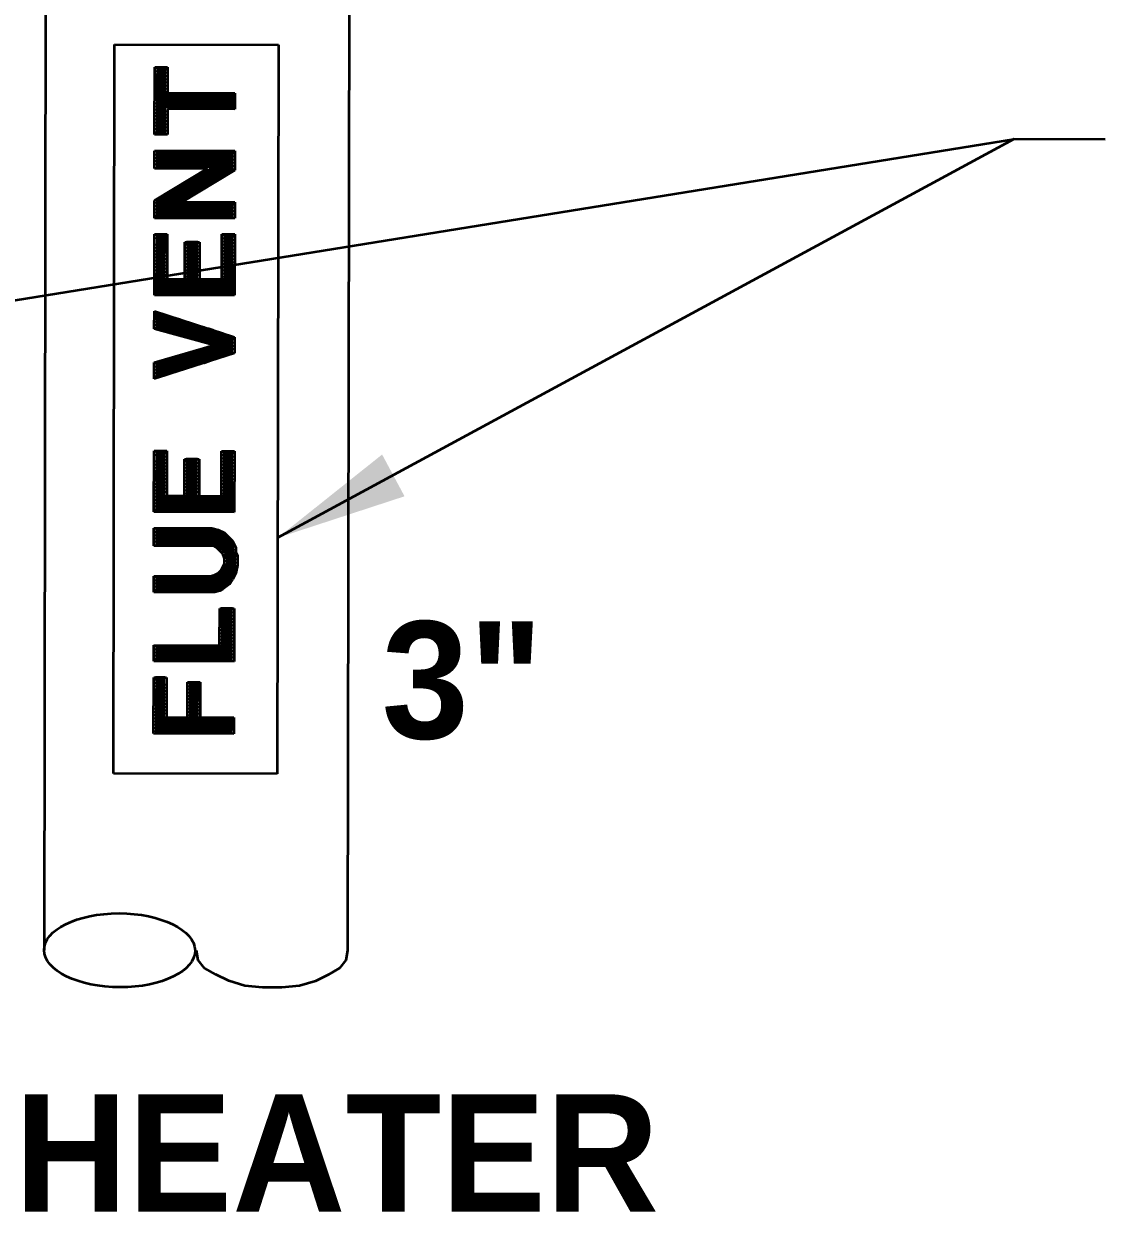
# Model space of a CAD drawing. Header units: inches. Extents: x 2025 to 34930, y -6955 to 4650.
# Drawn here: x 9646.72 to 9683.62, y -2855.04 to -2814.45 of the extents above; entities that cross this region are included whole.
import ezdxf

# ---------------------------------------------------------------- set-up
doc = ezdxf.new("R2010")
doc.units = ezdxf.units.IN
doc.header["$MEASUREMENT"] = 0
doc.layers.add('PDF-TEXT', color=7, linetype='Continuous', lineweight=35)
doc.styles.add('Century Gothic_B', font='GOTHICB.TTF', dxfattribs={"height": 6.659722})

msp = doc.modelspace()

# ---------------------------------------------------------------- linework, layer by layer
at = {"layer": 'PDF-TEXT'}
for p, q in [((9647.466, -2810.996), (9647.409, -2846.066)), ((9657.823, -2811.012), (9657.766, -2846.083)), ((9649.775, -2840.042), (9649.815, -2815.164)), ((9649.815, -2815.164), (9655.405, -2815.173)), ((9655.405, -2815.173), (9655.364, -2840.051)), ((9651.18, -2818.235), (9651.184, -2815.933)), ((9651.184, -2815.933), (9651.622, -2815.934)), ((9651.239, -2815.988), (9651.239, -2815.933)), ((9651.239, -2815.933), (9651.568, -2815.934)), ((9651.568, -2815.989), (9651.239, -2815.988)), ((9651.239, -2816.098), (9651.239, -2816.043)), ((9651.239, -2816.043), (9651.567, -2816.044)), ((9651.567, -2816.098), (9651.239, -2816.098)), ((9651.567, -2816.044), (9651.568, -2815.989)), ((9651.567, -2816.153), (9651.567, -2816.098)), ((9651.622, -2815.934), (9651.621, -2816.811)), ((9651.238, -2816.207), (9651.239, -2816.153)), ((9651.567, -2816.208), (9651.238, -2816.207)), ((9651.238, -2816.317), (9651.238, -2816.262)), ((9651.238, -2816.262), (9651.567, -2816.263)), ((9651.567, -2816.318), (9651.238, -2816.317)), ((9651.238, -2816.427), (9651.238, -2816.372)), ((9651.238, -2816.372), (9651.567, -2816.372)), ((9651.567, -2816.427), (9651.238, -2816.427)), ((9651.238, -2816.536), (9651.238, -2816.481)), ((9651.238, -2816.481), (9651.567, -2816.482)), ((9651.239, -2816.153), (9651.567, -2816.153)), ((9651.567, -2816.263), (9651.567, -2816.208)), ((9651.567, -2816.372), (9651.567, -2816.318)), ((9651.567, -2816.482), (9651.567, -2816.427)), ((9651.237, -2816.865), (9651.237, -2816.81)), ((9651.237, -2816.81), (9651.566, -2816.811)), ((9653.868, -2816.869), (9651.237, -2816.865)), ((9651.237, -2816.975), (9651.237, -2816.92)), ((9651.237, -2816.92), (9653.868, -2816.924)), ((9651.567, -2816.537), (9651.238, -2816.536)), ((9651.238, -2816.646), (9651.238, -2816.591)), ((9651.238, -2816.591), (9651.567, -2816.592)), ((9651.567, -2816.646), (9651.238, -2816.646)), ((9651.238, -2816.755), (9651.238, -2816.701)), ((9651.238, -2816.701), (9651.566, -2816.701)), ((9651.566, -2816.756), (9651.238, -2816.755)), ((9651.566, -2816.701), (9651.567, -2816.646)), ((9651.566, -2816.811), (9651.566, -2816.756)), ((9651.567, -2816.592), (9651.567, -2816.537)), ((9651.621, -2816.811), (9653.923, -2816.815)), ((9653.868, -2816.924), (9653.868, -2816.869)), ((9653.923, -2816.815), (9653.922, -2817.363)), ((9653.867, -2816.979), (9651.237, -2816.975)), ((9651.237, -2817.084), (9651.237, -2817.029)), ((9651.237, -2817.029), (9653.867, -2817.034)), ((9653.867, -2817.088), (9651.237, -2817.084)), ((9651.237, -2817.194), (9651.237, -2817.139)), ((9651.237, -2817.139), (9653.867, -2817.143)), ((9653.867, -2817.198), (9651.237, -2817.194)), ((9651.237, -2817.303), (9651.237, -2817.249)), ((9651.237, -2817.249), (9653.867, -2817.253)), ((9653.867, -2817.308), (9651.237, -2817.303)), ((9653.867, -2817.034), (9653.867, -2816.979)), ((9653.867, -2817.143), (9653.867, -2817.088)), ((9653.867, -2817.253), (9653.867, -2817.198)), ((9651.236, -2817.413), (9651.237, -2817.358)), ((9651.565, -2817.414), (9651.236, -2817.413)), ((9651.236, -2817.523), (9651.236, -2817.468)), ((9651.236, -2817.468), (9651.565, -2817.468)), ((9651.565, -2817.523), (9651.236, -2817.523)), ((9651.236, -2817.632), (9651.236, -2817.577)), ((9651.236, -2817.577), (9651.565, -2817.578)), ((9651.565, -2817.633), (9651.236, -2817.632)), ((9651.236, -2817.742), (9651.236, -2817.687)), ((9651.236, -2817.687), (9651.565, -2817.687)), ((9651.565, -2817.742), (9651.236, -2817.742)), ((9651.237, -2817.358), (9651.565, -2817.359)), ((9651.565, -2817.468), (9651.565, -2817.414)), ((9651.565, -2817.578), (9651.565, -2817.523)), ((9651.565, -2817.687), (9651.565, -2817.633)), ((9651.565, -2817.797), (9651.565, -2817.742)), ((9651.62, -2817.359), (9651.619, -2818.236)), ((9653.922, -2817.363), (9651.62, -2817.359)), ((9651.235, -2818.071), (9651.236, -2818.016)), ((9651.564, -2818.071), (9651.235, -2818.071)), ((9651.235, -2818.18), (9651.235, -2818.125)), ((9651.235, -2818.125), (9651.564, -2818.126)), ((9651.236, -2817.851), (9651.236, -2817.797)), ((9651.236, -2817.797), (9651.565, -2817.797)), ((9651.565, -2817.852), (9651.236, -2817.851)), ((9651.236, -2817.961), (9651.236, -2817.906)), ((9651.236, -2817.906), (9651.564, -2817.907)), ((9651.564, -2817.961), (9651.236, -2817.961)), ((9651.236, -2818.016), (9651.564, -2818.016)), ((9651.564, -2817.907), (9651.565, -2817.852)), ((9651.564, -2818.016), (9651.564, -2817.961)), ((9651.564, -2818.126), (9651.564, -2818.071)), ((9626.946, -2827.018), (9680.497, -2818.392)), ((9651.619, -2818.236), (9651.18, -2818.235)), ((9651.564, -2818.181), (9651.235, -2818.18)), ((9680.497, -2818.392), (9655.377, -2831.996)), ((9683.62, -2818.397), (9680.497, -2818.392)), ((9651.178, -2819.386), (9651.179, -2818.783)), ((9651.179, -2818.783), (9653.919, -2818.787)), ((9651.234, -2818.838), (9651.234, -2818.783)), ((9653.864, -2818.842), (9651.234, -2818.838)), ((9651.234, -2818.947), (9651.234, -2818.892)), ((9651.234, -2818.892), (9653.864, -2818.897)), ((9653.864, -2818.952), (9651.234, -2818.947)), ((9653.864, -2818.897), (9653.864, -2818.842)), ((9653.864, -2819.006), (9653.864, -2818.952)), ((9653.919, -2818.787), (9653.918, -2819.445)), ((9651.233, -2819.276), (9651.234, -2819.221)), ((9653.864, -2819.28), (9651.233, -2819.276)), ((9651.233, -2819.331), (9653.864, -2819.335)), ((9651.234, -2819.057), (9651.234, -2819.002)), ((9651.234, -2819.002), (9653.864, -2819.006)), ((9653.864, -2819.061), (9651.234, -2819.057)), ((9651.234, -2819.166), (9651.234, -2819.112)), ((9651.234, -2819.112), (9653.864, -2819.116)), ((9653.864, -2819.171), (9651.234, -2819.166)), ((9651.234, -2819.221), (9653.864, -2819.226)), ((9653.864, -2819.116), (9653.864, -2819.061)), ((9653.864, -2819.226), (9653.864, -2819.171)), ((9653.864, -2819.335), (9653.864, -2819.28)), ((9651.177, -2820.482), (9652.987, -2819.389)), ((9652.987, -2819.389), (9651.178, -2819.386)), ((9653.918, -2819.445), (9652.108, -2820.538)), ((9652.329, -2819.826), (9652.383, -2819.771)), ((9652.383, -2819.771), (9653.315, -2819.773)), ((9652.493, -2819.716), (9652.548, -2819.662)), ((9653.425, -2819.718), (9652.493, -2819.716)), ((9652.548, -2819.662), (9653.534, -2819.663)), ((9652.658, -2819.607), (9652.767, -2819.553)), ((9653.589, -2819.609), (9652.658, -2819.607)), ((9652.767, -2819.553), (9653.699, -2819.554)), ((9652.822, -2819.498), (9652.932, -2819.443)), ((9653.809, -2819.499), (9652.822, -2819.498)), ((9652.932, -2819.443), (9653.863, -2819.445)), ((9653.864, -2819.39), (9653.042, -2819.389)), ((9653.315, -2819.773), (9653.425, -2819.718)), ((9653.534, -2819.663), (9653.589, -2819.609)), ((9653.699, -2819.554), (9653.809, -2819.499)), ((9653.863, -2819.445), (9653.864, -2819.39)), ((9651.78, -2820.154), (9651.835, -2820.099)), ((9652.712, -2820.155), (9651.78, -2820.154)), ((9651.835, -2820.099), (9652.766, -2820.101)), ((9651.945, -2820.044), (9652.054, -2819.99)), ((9652.876, -2820.046), (9651.945, -2820.044)), ((9652.054, -2819.99), (9652.986, -2819.991)), ((9652.109, -2819.935), (9652.219, -2819.88)), ((9653.041, -2819.937), (9652.109, -2819.935)), ((9652.219, -2819.88), (9653.15, -2819.882)), ((9653.26, -2819.827), (9652.329, -2819.826)), ((9652.602, -2820.21), (9652.712, -2820.155)), ((9652.766, -2820.101), (9652.876, -2820.046)), ((9652.986, -2819.991), (9653.041, -2819.937)), ((9653.15, -2819.882), (9653.26, -2819.827)), ((9651.176, -2821.084), (9651.177, -2820.482)), ((9651.231, -2820.591), (9651.231, -2820.536)), ((9651.231, -2820.536), (9653.916, -2820.541)), ((9651.232, -2820.482), (9651.286, -2820.427)), ((9652.163, -2820.483), (9651.232, -2820.482)), ((9651.286, -2820.427), (9652.273, -2820.429)), ((9651.396, -2820.372), (9651.506, -2820.318)), ((9652.328, -2820.374), (9651.396, -2820.372)), ((9651.506, -2820.318), (9652.437, -2820.319)), ((9651.561, -2820.263), (9651.67, -2820.208)), ((9652.547, -2820.265), (9651.561, -2820.263)), ((9651.67, -2820.208), (9652.602, -2820.21)), ((9652.273, -2820.429), (9652.328, -2820.374)), ((9652.437, -2820.319), (9652.547, -2820.265)), ((9653.916, -2820.541), (9653.916, -2821.089)), ((9653.862, -2820.595), (9651.231, -2820.591)), ((9651.231, -2820.701), (9651.231, -2820.646)), ((9651.231, -2820.646), (9653.862, -2820.65)), ((9653.861, -2820.705), (9651.231, -2820.701)), ((9651.231, -2820.81), (9651.231, -2820.756)), ((9651.231, -2820.756), (9653.861, -2820.76)), ((9653.861, -2820.815), (9651.231, -2820.81)), ((9651.231, -2820.92), (9651.231, -2820.865)), ((9651.231, -2820.865), (9653.861, -2820.869)), ((9653.861, -2820.924), (9651.231, -2820.92)), ((9651.231, -2821.03), (9651.231, -2820.975)), ((9651.231, -2820.975), (9653.861, -2820.979)), ((9653.861, -2820.76), (9653.861, -2820.705)), ((9653.861, -2820.869), (9653.861, -2820.815)), ((9653.861, -2820.979), (9653.861, -2820.924)), ((9653.862, -2820.65), (9653.862, -2820.595)), ((9653.916, -2821.089), (9651.176, -2821.084)), ((9653.861, -2821.034), (9651.231, -2821.03)), ((9651.171, -2823.715), (9651.175, -2821.632)), ((9651.175, -2821.632), (9651.613, -2821.633)), ((9651.229, -2821.797), (9651.229, -2821.742)), ((9651.229, -2821.742), (9651.558, -2821.742)), ((9651.558, -2821.797), (9651.229, -2821.797)), ((9651.23, -2821.687), (9651.23, -2821.632)), ((9651.23, -2821.632), (9651.558, -2821.633)), ((9651.558, -2821.688), (9651.23, -2821.687)), ((9651.558, -2821.742), (9651.558, -2821.688)), ((9651.558, -2821.852), (9651.558, -2821.797)), ((9651.613, -2821.633), (9651.611, -2823.167)), ((9653.474, -2823.17), (9653.476, -2821.636)), ((9653.476, -2821.636), (9653.915, -2821.637)), ((9653.531, -2821.691), (9653.531, -2821.636)), ((9653.531, -2821.636), (9653.86, -2821.637)), ((9653.86, -2821.691), (9653.531, -2821.691)), ((9653.531, -2821.8), (9653.531, -2821.746)), ((9653.531, -2821.746), (9653.86, -2821.746)), ((9653.86, -2821.801), (9653.531, -2821.8)), ((9653.86, -2821.746), (9653.86, -2821.691)), ((9653.86, -2821.856), (9653.86, -2821.801)), ((9653.915, -2821.637), (9653.911, -2823.719)), ((9651.229, -2821.852), (9651.558, -2821.852)), ((9651.558, -2821.907), (9651.229, -2821.906)), ((9651.229, -2822.016), (9651.229, -2821.961)), ((9651.229, -2821.961), (9651.558, -2821.962)), ((9651.558, -2822.016), (9651.229, -2822.016)), ((9651.229, -2822.126), (9651.229, -2822.071)), ((9651.229, -2822.071), (9651.558, -2822.071)), ((9651.558, -2822.126), (9651.229, -2822.126)), ((9651.229, -2822.235), (9651.229, -2822.18)), ((9651.229, -2822.18), (9651.558, -2822.181)), ((9651.558, -2821.962), (9651.558, -2821.907)), ((9651.558, -2822.071), (9651.558, -2822.016)), ((9651.558, -2822.181), (9651.558, -2822.126)), ((9652.214, -2823.168), (9652.216, -2821.908)), ((9652.216, -2821.908), (9652.709, -2821.909)), ((9652.654, -2821.909), (9652.27, -2821.908)), ((9652.27, -2822.018), (9652.27, -2821.963)), ((9652.27, -2821.963), (9652.654, -2821.963)), ((9652.654, -2822.018), (9652.27, -2822.018)), ((9652.27, -2822.127), (9652.27, -2822.072)), ((9652.27, -2822.072), (9652.654, -2822.073)), ((9652.654, -2822.128), (9652.27, -2822.127)), ((9652.27, -2822.237), (9652.27, -2822.182)), ((9652.27, -2822.182), (9652.653, -2822.183)), ((9652.653, -2822.183), (9652.654, -2822.128)), ((9652.654, -2821.963), (9652.654, -2821.909)), ((9652.654, -2822.073), (9652.654, -2822.018)), ((9652.709, -2821.909), (9652.707, -2823.169)), ((9653.53, -2822.129), (9653.53, -2822.074)), ((9653.53, -2822.074), (9653.859, -2822.075)), ((9653.859, -2822.13), (9653.53, -2822.129)), ((9653.53, -2822.239), (9653.53, -2822.184)), ((9653.53, -2822.184), (9653.859, -2822.185)), ((9653.531, -2821.91), (9653.531, -2821.855)), ((9653.531, -2821.855), (9653.86, -2821.856)), ((9653.859, -2821.911), (9653.531, -2821.91)), ((9653.531, -2822.02), (9653.531, -2821.965)), ((9653.531, -2821.965), (9653.859, -2821.965)), ((9653.859, -2822.02), (9653.531, -2822.02)), ((9653.859, -2821.965), (9653.859, -2821.911)), ((9653.859, -2822.075), (9653.859, -2822.02)), ((9653.859, -2822.185), (9653.859, -2822.13)), ((9651.228, -2822.345), (9651.229, -2822.29)), ((9651.557, -2822.345), (9651.228, -2822.345)), ((9651.228, -2822.454), (9651.228, -2822.4)), ((9651.228, -2822.4), (9651.557, -2822.4)), ((9651.557, -2822.455), (9651.228, -2822.454)), ((9651.228, -2822.564), (9651.228, -2822.509)), ((9651.228, -2822.509), (9651.557, -2822.51)), ((9651.557, -2822.564), (9651.228, -2822.564)), ((9651.228, -2822.674), (9651.228, -2822.619)), ((9651.228, -2822.619), (9651.557, -2822.619)), ((9651.557, -2822.236), (9651.229, -2822.235)), ((9651.229, -2822.29), (9651.557, -2822.29)), ((9651.557, -2822.29), (9651.557, -2822.236)), ((9651.557, -2822.4), (9651.557, -2822.345)), ((9651.557, -2822.51), (9651.557, -2822.455)), ((9651.557, -2822.619), (9651.557, -2822.564)), ((9652.269, -2822.456), (9652.27, -2822.401)), ((9652.653, -2822.457), (9652.269, -2822.456)), ((9652.269, -2822.566), (9652.269, -2822.511)), ((9652.269, -2822.511), (9652.653, -2822.511)), ((9652.653, -2822.566), (9652.269, -2822.566)), ((9652.653, -2822.237), (9652.27, -2822.237)), ((9652.27, -2822.346), (9652.27, -2822.292)), ((9652.27, -2822.292), (9652.653, -2822.292)), ((9652.653, -2822.347), (9652.27, -2822.346)), ((9652.27, -2822.401), (9652.653, -2822.402)), ((9652.653, -2822.292), (9652.653, -2822.237)), ((9652.653, -2822.402), (9652.653, -2822.347)), ((9652.653, -2822.511), (9652.653, -2822.457)), ((9652.653, -2822.621), (9652.653, -2822.566)), ((9653.859, -2822.239), (9653.53, -2822.239)), ((9653.53, -2822.348), (9653.53, -2822.294)), ((9653.53, -2822.294), (9653.859, -2822.294)), ((9653.859, -2822.349), (9653.53, -2822.348)), ((9653.53, -2822.458), (9653.53, -2822.403)), ((9653.53, -2822.403), (9653.859, -2822.404)), ((9653.859, -2822.459), (9653.53, -2822.458)), ((9653.53, -2822.568), (9653.53, -2822.513)), ((9653.53, -2822.513), (9653.858, -2822.513)), ((9653.858, -2822.568), (9653.53, -2822.568)), ((9653.858, -2822.513), (9653.859, -2822.459)), ((9653.858, -2822.623), (9653.858, -2822.568)), ((9653.859, -2822.294), (9653.859, -2822.239)), ((9653.859, -2822.404), (9653.859, -2822.349)), ((9651.227, -2823.002), (9651.228, -2822.947)), ((9651.556, -2823.003), (9651.227, -2823.002)), ((9651.557, -2822.674), (9651.228, -2822.674)), ((9651.228, -2822.783), (9651.228, -2822.728)), ((9651.228, -2822.728), (9651.557, -2822.729)), ((9651.557, -2822.784), (9651.228, -2822.783)), ((9651.228, -2822.893), (9651.228, -2822.838)), ((9651.228, -2822.838), (9651.556, -2822.838)), ((9651.556, -2822.893), (9651.228, -2822.893)), ((9651.228, -2822.947), (9651.556, -2822.948)), ((9651.556, -2822.838), (9651.557, -2822.784)), ((9651.556, -2822.948), (9651.556, -2822.893)), ((9651.556, -2823.058), (9651.556, -2823.003)), ((9651.557, -2822.729), (9651.557, -2822.674)), ((9652.269, -2822.675), (9652.269, -2822.62)), ((9652.269, -2822.62), (9652.653, -2822.621)), ((9652.653, -2822.676), (9652.269, -2822.675)), ((9652.269, -2822.785), (9652.269, -2822.73)), ((9652.269, -2822.73), (9652.653, -2822.731)), ((9652.653, -2822.785), (9652.269, -2822.785)), ((9652.269, -2822.894), (9652.269, -2822.84)), ((9652.269, -2822.84), (9652.652, -2822.84)), ((9652.652, -2822.895), (9652.269, -2822.894)), ((9652.269, -2823.004), (9652.269, -2822.949)), ((9652.269, -2822.949), (9652.652, -2822.95)), ((9652.652, -2823.005), (9652.269, -2823.004)), ((9652.652, -2822.84), (9652.653, -2822.785)), ((9652.652, -2822.95), (9652.652, -2822.895)), ((9652.652, -2823.059), (9652.652, -2823.005)), ((9652.653, -2822.731), (9652.653, -2822.676)), ((9653.529, -2822.677), (9653.53, -2822.622)), ((9653.858, -2822.678), (9653.529, -2822.677)), ((9653.529, -2822.787), (9653.529, -2822.732)), ((9653.529, -2822.732), (9653.858, -2822.733)), ((9653.858, -2822.787), (9653.529, -2822.787)), ((9653.529, -2822.896), (9653.529, -2822.842)), ((9653.529, -2822.842), (9653.858, -2822.842)), ((9653.858, -2822.897), (9653.529, -2822.896)), ((9653.529, -2823.006), (9653.529, -2822.951)), ((9653.529, -2822.951), (9653.858, -2822.952)), ((9653.858, -2823.007), (9653.529, -2823.006)), ((9653.53, -2822.622), (9653.858, -2822.623)), ((9653.858, -2822.733), (9653.858, -2822.678)), ((9653.858, -2822.842), (9653.858, -2822.787)), ((9653.858, -2822.952), (9653.858, -2822.897)), ((9653.858, -2823.061), (9653.858, -2823.007)), ((9651.227, -2823.112), (9651.227, -2823.057)), ((9651.227, -2823.057), (9651.556, -2823.058)), ((9651.556, -2823.112), (9651.227, -2823.112)), ((9651.227, -2823.221), (9651.227, -2823.167)), ((9651.227, -2823.167), (9653.857, -2823.171)), ((9653.857, -2823.226), (9651.227, -2823.221)), ((9651.227, -2823.331), (9651.227, -2823.276)), ((9651.227, -2823.276), (9653.857, -2823.281)), ((9653.857, -2823.335), (9651.227, -2823.331)), ((9651.227, -2823.441), (9651.227, -2823.386)), ((9651.227, -2823.386), (9653.857, -2823.39)), ((9651.611, -2823.167), (9652.214, -2823.168)), ((9652.268, -2823.114), (9652.268, -2823.059)), ((9652.268, -2823.059), (9652.652, -2823.059)), ((9652.652, -2823.114), (9652.268, -2823.114)), ((9652.707, -2823.169), (9653.474, -2823.17)), ((9653.529, -2823.116), (9653.529, -2823.061)), ((9653.529, -2823.061), (9653.858, -2823.061)), ((9653.858, -2823.116), (9653.529, -2823.116)), ((9653.857, -2823.171), (9653.858, -2823.116)), ((9653.857, -2823.281), (9653.857, -2823.226)), ((9653.857, -2823.39), (9653.857, -2823.335)), ((9653.911, -2823.719), (9651.171, -2823.715)), ((9651.226, -2823.66), (9651.226, -2823.605)), ((9651.226, -2823.605), (9653.857, -2823.609)), ((9653.857, -2823.664), (9651.226, -2823.66)), ((9653.857, -2823.445), (9651.227, -2823.441)), ((9651.227, -2823.55), (9651.227, -2823.495)), ((9651.227, -2823.495), (9653.857, -2823.5)), ((9653.857, -2823.555), (9651.227, -2823.55)), ((9653.857, -2823.5), (9653.857, -2823.445)), ((9653.857, -2823.609), (9653.857, -2823.555)), ((9651.17, -2824.865), (9651.171, -2824.263)), ((9651.171, -2824.263), (9653.909, -2825.144)), ((9651.28, -2824.318), (9651.225, -2824.317)), ((9651.225, -2824.427), (9651.225, -2824.372)), ((9651.225, -2824.372), (9651.499, -2824.373)), ((9651.663, -2824.428), (9651.225, -2824.427)), ((9651.225, -2824.537), (9651.225, -2824.482)), ((9651.225, -2824.482), (9651.828, -2824.483)), ((9651.992, -2824.538), (9651.225, -2824.537)), ((9651.225, -2824.646), (9651.225, -2824.591)), ((9651.225, -2824.591), (9652.156, -2824.593)), ((9652.321, -2824.648), (9651.225, -2824.646)), ((9651.499, -2824.373), (9651.28, -2824.318)), ((9651.828, -2824.483), (9651.663, -2824.428)), ((9652.156, -2824.593), (9651.992, -2824.538)), ((9652.485, -2824.703), (9652.321, -2824.648)), ((9653.196, -2825.417), (9651.17, -2824.865)), ((9651.224, -2824.865), (9651.224, -2824.811)), ((9651.224, -2824.811), (9652.868, -2824.813)), ((9653.033, -2824.868), (9651.224, -2824.865)), ((9651.225, -2824.756), (9651.225, -2824.701)), ((9651.225, -2824.701), (9652.485, -2824.703)), ((9652.649, -2824.758), (9651.225, -2824.756)), ((9651.608, -2824.976), (9651.389, -2824.92)), ((9651.389, -2824.92), (9653.197, -2824.923)), ((9653.361, -2824.978), (9651.608, -2824.976)), ((9651.991, -2825.086), (9651.827, -2825.031)), ((9651.827, -2825.031), (9653.526, -2825.034)), ((9652.868, -2824.813), (9652.649, -2824.758)), ((9653.197, -2824.923), (9653.033, -2824.868)), ((9653.526, -2825.034), (9653.361, -2824.978)), ((9651.168, -2826.016), (9653.196, -2825.417)), ((9653.69, -2825.089), (9651.991, -2825.086)), ((9652.429, -2825.196), (9652.21, -2825.141)), ((9652.21, -2825.141), (9653.854, -2825.144)), ((9653.854, -2825.198), (9652.429, -2825.196)), ((9652.813, -2825.306), (9652.649, -2825.251)), ((9652.649, -2825.251), (9653.854, -2825.253)), ((9653.854, -2825.308), (9652.813, -2825.306)), ((9653.251, -2825.417), (9653.032, -2825.362)), ((9653.032, -2825.362), (9653.854, -2825.363)), ((9653.854, -2825.418), (9653.251, -2825.417)), ((9653.854, -2825.144), (9653.69, -2825.089)), ((9653.854, -2825.253), (9653.854, -2825.198)), ((9653.854, -2825.363), (9653.854, -2825.308)), ((9653.854, -2825.472), (9653.854, -2825.418)), ((9653.909, -2825.144), (9653.908, -2825.692)), ((9653.908, -2825.692), (9651.167, -2826.564)), ((9651.771, -2825.853), (9651.935, -2825.798)), ((9653.36, -2825.855), (9651.771, -2825.853)), ((9651.935, -2825.798), (9653.524, -2825.801)), ((9652.155, -2825.744), (9652.319, -2825.689)), ((9653.689, -2825.746), (9652.155, -2825.744)), ((9652.319, -2825.689), (9653.853, -2825.692)), ((9652.483, -2825.635), (9652.703, -2825.58)), ((9653.853, -2825.637), (9652.483, -2825.635)), ((9652.703, -2825.58), (9653.854, -2825.582)), ((9652.867, -2825.526), (9653.032, -2825.471)), ((9653.854, -2825.527), (9652.867, -2825.526)), ((9653.032, -2825.471), (9653.854, -2825.472)), ((9653.195, -2825.91), (9653.36, -2825.855)), ((9653.524, -2825.801), (9653.689, -2825.746)), ((9653.854, -2825.582), (9653.854, -2825.527)), ((9651.167, -2826.564), (9651.168, -2826.016)), ((9651.222, -2826.071), (9651.223, -2826.016)), ((9652.647, -2826.073), (9651.222, -2826.071)), ((9651.222, -2826.181), (9651.222, -2826.126)), ((9651.222, -2826.126), (9652.483, -2826.128)), ((9652.318, -2826.182), (9651.222, -2826.181)), ((9651.222, -2826.29), (9651.222, -2826.235)), ((9651.222, -2826.235), (9652.154, -2826.237)), ((9651.223, -2826.016), (9652.866, -2826.019)), ((9651.387, -2825.962), (9651.551, -2825.907)), ((9653.031, -2825.964), (9651.387, -2825.962)), ((9651.551, -2825.907), (9653.195, -2825.91)), ((9652.154, -2826.237), (9652.318, -2826.182)), ((9652.483, -2826.128), (9652.647, -2826.073)), ((9652.866, -2826.019), (9653.031, -2825.964)), ((9651.989, -2826.291), (9651.222, -2826.29)), ((9651.222, -2826.4), (9651.222, -2826.345)), ((9651.222, -2826.345), (9651.825, -2826.346)), ((9651.66, -2826.4), (9651.222, -2826.4)), ((9651.222, -2826.509), (9651.222, -2826.455)), ((9651.222, -2826.455), (9651.496, -2826.455)), ((9651.277, -2826.509), (9651.222, -2826.509)), ((9651.496, -2826.455), (9651.66, -2826.4)), ((9651.825, -2826.346), (9651.989, -2826.291)), ((9651.159, -2831.112), (9651.163, -2829.03)), ((9651.163, -2829.03), (9651.601, -2829.031)), ((9651.218, -2829.085), (9651.218, -2829.03)), ((9651.218, -2829.03), (9651.546, -2829.031)), ((9651.546, -2829.085), (9651.218, -2829.085)), ((9651.546, -2829.14), (9651.546, -2829.085)), ((9651.601, -2829.031), (9651.599, -2830.565)), ((9653.462, -2830.568), (9653.464, -2829.034)), ((9653.464, -2829.034), (9653.903, -2829.034)), ((9653.519, -2829.089), (9653.519, -2829.034)), ((9653.519, -2829.034), (9653.848, -2829.034)), ((9653.848, -2829.089), (9653.519, -2829.089)), ((9653.848, -2829.144), (9653.848, -2829.089)), ((9653.903, -2829.034), (9653.899, -2831.117)), ((9651.217, -2829.194), (9651.217, -2829.14)), ((9651.217, -2829.14), (9651.546, -2829.14)), ((9651.546, -2829.195), (9651.217, -2829.194)), ((9651.217, -2829.249), (9651.546, -2829.25)), ((9651.546, -2829.305), (9651.217, -2829.304)), ((9651.217, -2829.414), (9651.217, -2829.359)), ((9651.217, -2829.359), (9651.546, -2829.359)), ((9651.546, -2829.414), (9651.217, -2829.414)), ((9651.217, -2829.523), (9651.217, -2829.468)), ((9651.217, -2829.468), (9651.546, -2829.469)), ((9651.546, -2829.25), (9651.546, -2829.195)), ((9651.546, -2829.359), (9651.546, -2829.305)), ((9651.546, -2829.469), (9651.546, -2829.414)), ((9652.202, -2830.566), (9652.204, -2829.306)), ((9652.204, -2829.306), (9652.697, -2829.306)), ((9652.642, -2829.306), (9652.258, -2829.306)), ((9652.258, -2829.415), (9652.258, -2829.36)), ((9652.258, -2829.36), (9652.642, -2829.361)), ((9652.642, -2829.416), (9652.258, -2829.415)), ((9652.258, -2829.525), (9652.258, -2829.47)), ((9652.258, -2829.47), (9652.642, -2829.471)), ((9652.642, -2829.361), (9652.642, -2829.306)), ((9652.642, -2829.471), (9652.642, -2829.416)), ((9652.697, -2829.306), (9652.695, -2830.567)), ((9653.518, -2829.527), (9653.518, -2829.472)), ((9653.518, -2829.472), (9653.847, -2829.473)), ((9653.519, -2829.198), (9653.519, -2829.143)), ((9653.519, -2829.143), (9653.848, -2829.144)), ((9653.848, -2829.199), (9653.519, -2829.198)), ((9653.519, -2829.308), (9653.519, -2829.253)), ((9653.519, -2829.253), (9653.848, -2829.253)), ((9653.847, -2829.308), (9653.519, -2829.308)), ((9653.519, -2829.417), (9653.519, -2829.363)), ((9653.519, -2829.363), (9653.847, -2829.363)), ((9653.847, -2829.418), (9653.519, -2829.417)), ((9653.847, -2829.363), (9653.847, -2829.308)), ((9653.847, -2829.473), (9653.847, -2829.418)), ((9653.848, -2829.253), (9653.848, -2829.199)), ((9651.216, -2829.742), (9651.217, -2829.688)), ((9651.545, -2829.743), (9651.216, -2829.742)), ((9651.216, -2829.852), (9651.216, -2829.797)), ((9651.216, -2829.797), (9651.545, -2829.798)), ((9651.545, -2829.852), (9651.216, -2829.852)), ((9651.216, -2829.962), (9651.216, -2829.907)), ((9651.216, -2829.907), (9651.545, -2829.907)), ((9651.546, -2829.524), (9651.217, -2829.523)), ((9651.217, -2829.633), (9651.217, -2829.578)), ((9651.217, -2829.578), (9651.546, -2829.579)), ((9651.545, -2829.633), (9651.217, -2829.633)), ((9651.217, -2829.688), (9651.545, -2829.688)), ((9651.545, -2829.688), (9651.545, -2829.633)), ((9651.545, -2829.798), (9651.545, -2829.743)), ((9651.545, -2829.907), (9651.545, -2829.852)), ((9651.546, -2829.579), (9651.546, -2829.524)), ((9652.257, -2829.854), (9652.258, -2829.799)), ((9652.641, -2829.854), (9652.257, -2829.854)), ((9652.257, -2829.963), (9652.257, -2829.908)), ((9652.257, -2829.908), (9652.641, -2829.909)), ((9652.642, -2829.525), (9652.258, -2829.525)), ((9652.258, -2829.634), (9652.258, -2829.58)), ((9652.258, -2829.58), (9652.641, -2829.58)), ((9652.641, -2829.635), (9652.258, -2829.634)), ((9652.258, -2829.744), (9652.258, -2829.689)), ((9652.258, -2829.689), (9652.641, -2829.69)), ((9652.641, -2829.745), (9652.258, -2829.744)), ((9652.258, -2829.799), (9652.641, -2829.799)), ((9652.641, -2829.58), (9652.642, -2829.525)), ((9652.641, -2829.69), (9652.641, -2829.635)), ((9652.641, -2829.799), (9652.641, -2829.745)), ((9652.641, -2829.909), (9652.641, -2829.854)), ((9653.847, -2829.527), (9653.518, -2829.527)), ((9653.518, -2829.636), (9653.518, -2829.582)), ((9653.518, -2829.582), (9653.847, -2829.582)), ((9653.847, -2829.637), (9653.518, -2829.636)), ((9653.518, -2829.746), (9653.518, -2829.691)), ((9653.518, -2829.691), (9653.847, -2829.692)), ((9653.847, -2829.747), (9653.518, -2829.746)), ((9653.518, -2829.856), (9653.518, -2829.801)), ((9653.518, -2829.801), (9653.847, -2829.801)), ((9653.847, -2829.856), (9653.518, -2829.856)), ((9653.518, -2829.965), (9653.518, -2829.91)), ((9653.518, -2829.91), (9653.847, -2829.911)), ((9653.847, -2829.582), (9653.847, -2829.527)), ((9653.847, -2829.692), (9653.847, -2829.637)), ((9653.847, -2829.801), (9653.847, -2829.747)), ((9653.847, -2829.911), (9653.847, -2829.856)), ((9651.545, -2829.962), (9651.216, -2829.962)), ((9651.216, -2830.071), (9651.216, -2830.016)), ((9651.216, -2830.016), (9651.545, -2830.017)), ((9651.545, -2830.072), (9651.216, -2830.071)), ((9651.216, -2830.181), (9651.216, -2830.126)), ((9651.216, -2830.126), (9651.545, -2830.126)), ((9651.545, -2830.181), (9651.216, -2830.181)), ((9651.216, -2830.29), (9651.216, -2830.236)), ((9651.216, -2830.236), (9651.544, -2830.236)), ((9651.544, -2830.291), (9651.216, -2830.29)), ((9651.544, -2830.236), (9651.545, -2830.181)), ((9651.544, -2830.346), (9651.544, -2830.291)), ((9651.545, -2830.017), (9651.545, -2829.962)), ((9651.545, -2830.126), (9651.545, -2830.072)), ((9652.641, -2829.964), (9652.257, -2829.963)), ((9652.257, -2830.073), (9652.257, -2830.018)), ((9652.257, -2830.018), (9652.641, -2830.019)), ((9652.641, -2830.073), (9652.257, -2830.073)), ((9652.257, -2830.182), (9652.257, -2830.128)), ((9652.257, -2830.128), (9652.641, -2830.128)), ((9652.641, -2830.183), (9652.257, -2830.182)), ((9652.257, -2830.292), (9652.257, -2830.237)), ((9652.257, -2830.237), (9652.64, -2830.238)), ((9652.64, -2830.293), (9652.257, -2830.292)), ((9652.64, -2830.238), (9652.641, -2830.183)), ((9652.64, -2830.347), (9652.64, -2830.293)), ((9652.641, -2830.019), (9652.641, -2829.964)), ((9652.641, -2830.128), (9652.641, -2830.073)), ((9653.517, -2830.075), (9653.518, -2830.02)), ((9653.846, -2830.075), (9653.517, -2830.075)), ((9653.517, -2830.184), (9653.517, -2830.13)), ((9653.517, -2830.13), (9653.846, -2830.13)), ((9653.846, -2830.185), (9653.517, -2830.184)), ((9653.517, -2830.294), (9653.517, -2830.239)), ((9653.517, -2830.239), (9653.846, -2830.24)), ((9653.846, -2830.295), (9653.517, -2830.294)), ((9653.846, -2829.966), (9653.518, -2829.965)), ((9653.518, -2830.02), (9653.846, -2830.021)), ((9653.846, -2830.021), (9653.846, -2829.966)), ((9653.846, -2830.13), (9653.846, -2830.075)), ((9653.846, -2830.24), (9653.846, -2830.185)), ((9653.846, -2830.349), (9653.846, -2830.295)), ((9651.215, -2830.4), (9651.216, -2830.345)), ((9651.544, -2830.4), (9651.215, -2830.4)), ((9651.215, -2830.51), (9651.215, -2830.455)), ((9651.215, -2830.455), (9651.544, -2830.455)), ((9651.544, -2830.51), (9651.215, -2830.51)), ((9651.215, -2830.619), (9651.215, -2830.564)), ((9651.215, -2830.564), (9653.845, -2830.569)), ((9653.845, -2830.623), (9651.215, -2830.619)), ((9651.215, -2830.729), (9651.215, -2830.674)), ((9651.215, -2830.674), (9653.845, -2830.678)), ((9653.845, -2830.733), (9651.215, -2830.729)), ((9651.216, -2830.345), (9651.544, -2830.346)), ((9651.544, -2830.455), (9651.544, -2830.4)), ((9651.599, -2830.565), (9652.202, -2830.566)), ((9652.256, -2830.511), (9652.256, -2830.456)), ((9652.256, -2830.456), (9652.64, -2830.457)), ((9652.64, -2830.512), (9652.256, -2830.511)), ((9652.257, -2830.402), (9652.257, -2830.347)), ((9652.257, -2830.347), (9652.64, -2830.347)), ((9652.64, -2830.402), (9652.257, -2830.402)), ((9652.64, -2830.457), (9652.64, -2830.402)), ((9652.695, -2830.567), (9653.462, -2830.568)), ((9653.517, -2830.404), (9653.517, -2830.349)), ((9653.517, -2830.349), (9653.846, -2830.349)), ((9653.846, -2830.404), (9653.517, -2830.404)), ((9653.517, -2830.513), (9653.517, -2830.458)), ((9653.517, -2830.458), (9653.846, -2830.459)), ((9653.846, -2830.514), (9653.517, -2830.513)), ((9653.845, -2830.569), (9653.846, -2830.514)), ((9653.845, -2830.678), (9653.845, -2830.623)), ((9653.845, -2830.788), (9653.845, -2830.733)), ((9653.846, -2830.459), (9653.846, -2830.404)), ((9653.899, -2831.117), (9651.159, -2831.112)), ((9651.214, -2831.057), (9651.214, -2831.003)), ((9651.214, -2831.003), (9653.845, -2831.007)), ((9653.845, -2831.062), (9651.214, -2831.057)), ((9651.215, -2830.838), (9651.215, -2830.784)), ((9651.215, -2830.784), (9653.845, -2830.788)), ((9653.845, -2830.843), (9651.215, -2830.838)), ((9651.215, -2830.948), (9651.215, -2830.893)), ((9651.215, -2830.893), (9653.845, -2830.897)), ((9653.845, -2830.952), (9651.215, -2830.948)), ((9653.845, -2830.897), (9653.845, -2830.843)), ((9653.845, -2831.007), (9653.845, -2830.952)), ((9651.158, -2832.263), (9651.159, -2831.66)), ((9651.159, -2831.66), (9653.131, -2831.663)), ((9651.213, -2831.715), (9651.213, -2831.66)), ((9651.213, -2831.66), (9653.076, -2831.663)), ((9653.296, -2831.718), (9651.213, -2831.715)), ((9651.213, -2831.825), (9651.213, -2831.77)), ((9651.213, -2831.77), (9653.405, -2831.773)), ((9653.515, -2831.828), (9651.213, -2831.825)), ((9651.213, -2831.934), (9651.213, -2831.879)), ((9651.213, -2831.879), (9653.569, -2831.883)), ((9653.624, -2831.938), (9651.213, -2831.934)), ((9653.131, -2831.663), (9653.35, -2831.719)), ((9653.405, -2831.773), (9653.296, -2831.718)), ((9653.35, -2831.719), (9653.569, -2831.828)), ((9653.569, -2831.883), (9653.515, -2831.828)), ((9653.569, -2831.828), (9653.843, -2832.103)), ((9653.679, -2831.993), (9653.624, -2831.938)), ((9653.185, -2832.266), (9651.158, -2832.263)), ((9651.213, -2832.044), (9651.213, -2831.989)), ((9651.213, -2831.989), (9653.679, -2831.993)), ((9653.733, -2832.048), (9651.213, -2832.044)), ((9651.213, -2832.153), (9651.213, -2832.099)), ((9651.213, -2832.099), (9653.788, -2832.103)), ((9653.843, -2832.158), (9651.213, -2832.153)), ((9651.213, -2832.208), (9653.843, -2832.213)), ((9653.295, -2832.321), (9653.185, -2832.266)), ((9653.897, -2832.267), (9653.24, -2832.266)), ((9653.513, -2832.541), (9653.295, -2832.321)), ((9653.404, -2832.376), (9653.349, -2832.321)), ((9653.349, -2832.321), (9653.897, -2832.322)), ((9653.788, -2832.103), (9653.733, -2832.048)), ((9653.843, -2832.103), (9653.952, -2832.322)), ((9653.843, -2832.213), (9653.843, -2832.158)), ((9653.897, -2832.322), (9653.897, -2832.267)), ((9653.952, -2832.322), (9653.952, -2832.487)), ((9653.897, -2832.377), (9653.404, -2832.376)), ((9653.514, -2832.486), (9653.459, -2832.431)), ((9653.459, -2832.431), (9653.897, -2832.432)), ((9653.568, -2832.705), (9653.513, -2832.541)), ((9653.897, -2832.487), (9653.514, -2832.486)), ((9653.568, -2832.596), (9653.568, -2832.541)), ((9653.568, -2832.541), (9653.952, -2832.541)), ((9653.952, -2832.596), (9653.568, -2832.596)), ((9653.623, -2832.705), (9653.568, -2832.65)), ((9653.568, -2832.65), (9653.952, -2832.651)), ((9653.568, -2832.87), (9653.568, -2832.705)), ((9653.952, -2832.706), (9653.623, -2832.705)), ((9653.623, -2832.815), (9653.623, -2832.76)), ((9653.623, -2832.76), (9653.951, -2832.761)), ((9653.897, -2832.432), (9653.897, -2832.377)), ((9653.952, -2832.541), (9653.897, -2832.487)), ((9653.951, -2832.761), (9653.952, -2832.706)), ((9653.952, -2832.487), (9654.007, -2832.596)), ((9653.952, -2832.651), (9653.952, -2832.596)), ((9654.007, -2832.596), (9654.006, -2832.925)), ((9653.348, -2833.198), (9653.458, -2833.089)), ((9653.458, -2833.089), (9653.568, -2832.87)), ((9653.458, -2833.143), (9653.513, -2833.089)), ((9653.896, -2833.144), (9653.458, -2833.143)), ((9653.513, -2833.034), (9653.568, -2832.979)), ((9653.951, -2833.035), (9653.513, -2833.034)), ((9653.513, -2833.089), (9653.951, -2833.089)), ((9653.568, -2832.924), (9653.623, -2832.87)), ((9653.951, -2832.925), (9653.568, -2832.924)), ((9653.568, -2832.979), (9653.951, -2832.98)), ((9653.951, -2832.815), (9653.623, -2832.815)), ((9653.623, -2832.87), (9653.951, -2832.87)), ((9653.896, -2833.199), (9653.896, -2833.144)), ((9653.951, -2832.87), (9653.951, -2832.815)), ((9654.006, -2832.925), (9653.951, -2833.199)), ((9653.951, -2832.98), (9653.951, -2832.925)), ((9653.951, -2833.089), (9653.951, -2833.035)), ((9651.155, -2833.852), (9651.156, -2833.304)), ((9651.156, -2833.304), (9653.074, -2833.307)), ((9651.21, -2833.469), (9651.211, -2833.414)), ((9653.786, -2833.473), (9651.21, -2833.469)), ((9651.21, -2833.578), (9651.21, -2833.523)), ((9651.21, -2833.523), (9653.731, -2833.527)), ((9653.676, -2833.582), (9651.21, -2833.578)), ((9651.211, -2833.359), (9651.211, -2833.304)), ((9651.211, -2833.304), (9653.841, -2833.308)), ((9653.841, -2833.363), (9651.211, -2833.359)), ((9651.211, -2833.414), (9653.786, -2833.418)), ((9653.074, -2833.307), (9653.238, -2833.253)), ((9653.238, -2833.253), (9653.348, -2833.198)), ((9653.293, -2833.253), (9653.403, -2833.198)), ((9653.896, -2833.254), (9653.293, -2833.253)), ((9653.403, -2833.198), (9653.896, -2833.199)), ((9653.841, -2833.418), (9653.731, -2833.582)), ((9653.731, -2833.527), (9653.786, -2833.473)), ((9653.786, -2833.418), (9653.841, -2833.363)), ((9653.951, -2833.199), (9653.841, -2833.418)), ((9653.841, -2833.308), (9653.896, -2833.254)), ((9653.237, -2833.855), (9651.155, -2833.852)), ((9651.21, -2833.688), (9651.21, -2833.633)), ((9651.21, -2833.633), (9653.621, -2833.637)), ((9653.566, -2833.692), (9651.21, -2833.688)), ((9651.21, -2833.797), (9651.21, -2833.743)), ((9651.21, -2833.743), (9653.457, -2833.746)), ((9653.347, -2833.801), (9651.21, -2833.797)), ((9653.402, -2833.801), (9653.237, -2833.855)), ((9653.512, -2833.746), (9653.402, -2833.801)), ((9653.457, -2833.746), (9653.566, -2833.692)), ((9653.731, -2833.582), (9653.512, -2833.746)), ((9653.621, -2833.637), (9653.676, -2833.582)), ((9653.399, -2835.664), (9653.401, -2834.404)), ((9653.401, -2834.404), (9653.894, -2834.404)), ((9653.455, -2834.513), (9653.456, -2834.459)), ((9653.839, -2834.514), (9653.455, -2834.513)), ((9653.455, -2834.623), (9653.455, -2834.568)), ((9653.455, -2834.568), (9653.839, -2834.569)), ((9653.839, -2834.624), (9653.455, -2834.623)), ((9653.455, -2834.733), (9653.455, -2834.678)), ((9653.455, -2834.678), (9653.839, -2834.678)), ((9653.839, -2834.733), (9653.455, -2834.733)), ((9653.455, -2834.842), (9653.455, -2834.787)), ((9653.455, -2834.787), (9653.839, -2834.788)), ((9653.839, -2834.404), (9653.456, -2834.404)), ((9653.456, -2834.459), (9653.839, -2834.459)), ((9653.839, -2834.459), (9653.839, -2834.404)), ((9653.839, -2834.569), (9653.839, -2834.514)), ((9653.839, -2834.678), (9653.839, -2834.624)), ((9653.839, -2834.788), (9653.839, -2834.733)), ((9653.894, -2834.404), (9653.891, -2836.213)), ((9653.454, -2835.171), (9653.454, -2835.116)), ((9653.454, -2835.116), (9653.838, -2835.117)), ((9653.838, -2835.172), (9653.454, -2835.171)), ((9653.839, -2834.843), (9653.455, -2834.842)), ((9653.455, -2834.952), (9653.455, -2834.897)), ((9653.455, -2834.897), (9653.838, -2834.898)), ((9653.838, -2834.952), (9653.455, -2834.952)), ((9653.455, -2835.061), (9653.455, -2835.007)), ((9653.455, -2835.007), (9653.838, -2835.007)), ((9653.838, -2835.062), (9653.455, -2835.061)), ((9653.838, -2834.898), (9653.839, -2834.843)), ((9653.838, -2835.007), (9653.838, -2834.952)), ((9653.838, -2835.117), (9653.838, -2835.062)), ((9653.838, -2835.226), (9653.838, -2835.172)), ((9653.454, -2835.281), (9653.454, -2835.226)), ((9653.454, -2835.226), (9653.838, -2835.226)), ((9653.838, -2835.281), (9653.454, -2835.281)), ((9653.454, -2835.39), (9653.454, -2835.335)), ((9653.454, -2835.335), (9653.838, -2835.336)), ((9653.838, -2835.391), (9653.454, -2835.39)), ((9653.454, -2835.5), (9653.454, -2835.445)), ((9653.454, -2835.445), (9653.838, -2835.446)), ((9653.837, -2835.5), (9653.454, -2835.5)), ((9653.454, -2835.609), (9653.454, -2835.555)), ((9653.454, -2835.555), (9653.837, -2835.555)), ((9653.837, -2835.555), (9653.837, -2835.5)), ((9653.838, -2835.336), (9653.838, -2835.281)), ((9653.838, -2835.446), (9653.838, -2835.391)), ((9651.151, -2836.208), (9651.152, -2835.66)), ((9651.152, -2835.66), (9653.837, -2835.665)), ((9651.206, -2835.934), (9651.207, -2835.88)), ((9653.837, -2835.939), (9651.206, -2835.934)), ((9651.206, -2836.044), (9651.206, -2835.989)), ((9651.206, -2835.989), (9653.837, -2835.994)), ((9651.207, -2835.715), (9651.207, -2835.66)), ((9653.837, -2835.72), (9651.207, -2835.715)), ((9651.207, -2835.825), (9651.207, -2835.77)), ((9651.207, -2835.77), (9653.837, -2835.774)), ((9653.837, -2835.829), (9651.207, -2835.825)), ((9651.207, -2835.88), (9653.837, -2835.884)), ((9653.837, -2835.61), (9653.454, -2835.609)), ((9653.837, -2835.665), (9653.837, -2835.61)), ((9653.837, -2835.774), (9653.837, -2835.72)), ((9653.837, -2835.884), (9653.837, -2835.829)), ((9653.837, -2835.994), (9653.837, -2835.939)), ((9653.891, -2836.213), (9651.151, -2836.208)), ((9653.837, -2836.048), (9651.206, -2836.044)), ((9651.206, -2836.154), (9651.206, -2836.099)), ((9651.206, -2836.099), (9653.836, -2836.103)), ((9653.836, -2836.158), (9651.206, -2836.154)), ((9653.836, -2836.103), (9653.837, -2836.048)), ((9651.147, -2838.674), (9651.15, -2836.756)), ((9651.15, -2836.756), (9651.589, -2836.757)), ((9651.534, -2836.757), (9651.205, -2836.756)), ((9651.205, -2836.866), (9651.205, -2836.811)), ((9651.205, -2836.811), (9651.534, -2836.812)), ((9651.534, -2836.812), (9651.534, -2836.757)), ((9651.589, -2836.757), (9651.586, -2838.127)), ((9651.204, -2837.195), (9651.205, -2837.14)), ((9651.533, -2837.195), (9651.204, -2837.195)), ((9651.534, -2836.867), (9651.205, -2836.866)), ((9651.205, -2836.976), (9651.205, -2836.921)), ((9651.205, -2836.921), (9651.534, -2836.921)), ((9651.534, -2836.976), (9651.205, -2836.976)), ((9651.205, -2837.085), (9651.205, -2837.03)), ((9651.205, -2837.03), (9651.533, -2837.031)), ((9651.533, -2837.086), (9651.205, -2837.085)), ((9651.205, -2837.14), (9651.533, -2837.141)), ((9651.533, -2837.031), (9651.534, -2836.976)), ((9651.533, -2837.141), (9651.533, -2837.086)), ((9651.533, -2837.25), (9651.533, -2837.195)), ((9652.299, -2838.128), (9652.301, -2836.923)), ((9652.301, -2836.923), (9652.739, -2836.923)), ((9652.355, -2837.087), (9652.355, -2837.032)), ((9652.355, -2837.032), (9652.684, -2837.033)), ((9652.684, -2837.088), (9652.355, -2837.087)), ((9652.355, -2837.197), (9652.355, -2837.142)), ((9652.355, -2837.142), (9652.684, -2837.142)), ((9652.684, -2837.197), (9652.355, -2837.197)), ((9652.356, -2836.977), (9652.356, -2836.923)), ((9652.356, -2836.923), (9652.684, -2836.923)), ((9652.684, -2836.978), (9652.356, -2836.977)), ((9652.684, -2837.033), (9652.684, -2836.978)), ((9652.684, -2837.142), (9652.684, -2837.088)), ((9652.684, -2837.252), (9652.684, -2837.197)), ((9652.739, -2836.923), (9652.737, -2838.129)), ((9651.204, -2837.304), (9651.204, -2837.25)), ((9651.204, -2837.25), (9651.533, -2837.25)), ((9651.533, -2837.305), (9651.204, -2837.304)), ((9651.204, -2837.414), (9651.204, -2837.359)), ((9651.204, -2837.359), (9651.533, -2837.36)), ((9651.533, -2837.415), (9651.204, -2837.414)), ((9651.204, -2837.524), (9651.204, -2837.469)), ((9651.204, -2837.469), (9651.533, -2837.469)), ((9651.533, -2837.524), (9651.204, -2837.524)), ((9651.204, -2837.633), (9651.204, -2837.578)), ((9651.204, -2837.578), (9651.533, -2837.579)), ((9651.532, -2837.634), (9651.204, -2837.633)), ((9651.532, -2837.689), (9651.532, -2837.634)), ((9651.533, -2837.36), (9651.533, -2837.305)), ((9651.533, -2837.469), (9651.533, -2837.415)), ((9651.533, -2837.579), (9651.533, -2837.524)), ((9652.354, -2837.635), (9652.355, -2837.58)), ((9652.683, -2837.636), (9652.354, -2837.635)), ((9652.355, -2837.306), (9652.355, -2837.251)), ((9652.355, -2837.251), (9652.684, -2837.252)), ((9652.684, -2837.307), (9652.355, -2837.306)), ((9652.355, -2837.416), (9652.355, -2837.361)), ((9652.355, -2837.361), (9652.684, -2837.362)), ((9652.684, -2837.416), (9652.355, -2837.416)), ((9652.355, -2837.525), (9652.355, -2837.471)), ((9652.355, -2837.471), (9652.684, -2837.471)), ((9652.683, -2837.526), (9652.355, -2837.525)), ((9652.355, -2837.58), (9652.683, -2837.581)), ((9652.683, -2837.581), (9652.683, -2837.526)), ((9652.683, -2837.69), (9652.683, -2837.636)), ((9652.684, -2837.362), (9652.684, -2837.307)), ((9652.684, -2837.471), (9652.684, -2837.416)), ((9651.203, -2837.852), (9651.203, -2837.798)), ((9651.203, -2837.798), (9651.532, -2837.798)), ((9651.532, -2837.853), (9651.203, -2837.852)), ((9651.203, -2837.962), (9651.203, -2837.907)), ((9651.203, -2837.907), (9651.532, -2837.908)), ((9651.532, -2837.962), (9651.203, -2837.962)), ((9651.203, -2838.072), (9651.203, -2838.017)), ((9651.203, -2838.017), (9651.532, -2838.017)), ((9651.204, -2837.743), (9651.204, -2837.688)), ((9651.204, -2837.688), (9651.532, -2837.689)), ((9651.532, -2837.743), (9651.204, -2837.743)), ((9651.532, -2837.798), (9651.532, -2837.743)), ((9651.532, -2837.908), (9651.532, -2837.853)), ((9651.532, -2838.017), (9651.532, -2837.962)), ((9652.354, -2837.745), (9652.354, -2837.69)), ((9652.354, -2837.69), (9652.683, -2837.69)), ((9652.683, -2837.745), (9652.354, -2837.745)), ((9652.354, -2837.854), (9652.354, -2837.799)), ((9652.354, -2837.799), (9652.683, -2837.8)), ((9652.683, -2837.855), (9652.354, -2837.854)), ((9652.354, -2837.964), (9652.354, -2837.909)), ((9652.354, -2837.909), (9652.683, -2837.91)), ((9652.683, -2837.964), (9652.354, -2837.964)), ((9652.354, -2838.073), (9652.354, -2838.019)), ((9652.354, -2838.019), (9652.683, -2838.019)), ((9652.683, -2837.8), (9652.683, -2837.745)), ((9652.683, -2837.91), (9652.683, -2837.855)), ((9652.683, -2838.019), (9652.683, -2837.964)), ((9651.202, -2838.4), (9651.203, -2838.346)), ((9653.833, -2838.405), (9651.202, -2838.4)), ((9651.532, -2838.072), (9651.203, -2838.072)), ((9651.203, -2838.181), (9651.203, -2838.126)), ((9651.203, -2838.126), (9653.833, -2838.131)), ((9653.833, -2838.185), (9651.203, -2838.181)), ((9651.203, -2838.291), (9651.203, -2838.236)), ((9651.203, -2838.236), (9653.833, -2838.24)), ((9653.833, -2838.295), (9651.203, -2838.291)), ((9651.203, -2838.346), (9653.833, -2838.35)), ((9651.586, -2838.127), (9652.299, -2838.128)), ((9652.683, -2838.074), (9652.354, -2838.073)), ((9652.737, -2838.129), (9653.888, -2838.131)), ((9653.833, -2838.24), (9653.833, -2838.185)), ((9653.833, -2838.35), (9653.833, -2838.295)), ((9653.833, -2838.459), (9653.833, -2838.405)), ((9653.888, -2838.131), (9653.887, -2838.679)), ((9653.887, -2838.679), (9651.147, -2838.674)), ((9651.202, -2838.51), (9651.202, -2838.455)), ((9651.202, -2838.455), (9653.833, -2838.459)), ((9653.833, -2838.514), (9651.202, -2838.51)), ((9651.202, -2838.62), (9651.202, -2838.565)), ((9651.202, -2838.565), (9653.832, -2838.569)), ((9653.832, -2838.624), (9651.202, -2838.62)), ((9653.832, -2838.569), (9653.833, -2838.514)), ((9655.364, -2840.051), (9649.775, -2840.042)), ((9652.669, -2846.403), (9652.615, -2846.074)), ((9657.766, -2846.083), (9657.71, -2846.411)), ((9652.888, -2846.677), (9652.669, -2846.403)), ((9657.71, -2846.411), (9657.491, -2846.685)), ((9653.271, -2846.897), (9652.888, -2846.677)), ((9653.709, -2847.117), (9653.271, -2846.897)), ((9657.107, -2846.904), (9656.668, -2847.122)), ((9657.491, -2846.685), (9657.107, -2846.904)), ((9654.257, -2847.282), (9653.709, -2847.117)), ((9654.859, -2847.338), (9654.257, -2847.282)), ((9655.517, -2847.339), (9654.859, -2847.338)), ((9656.12, -2847.285), (9655.517, -2847.339)), ((9656.668, -2847.122), (9656.12, -2847.285))]:
    msp.add_line(p, q, dxfattribs=at)
msp.add_ellipse((9649.984, -2846.071), major_axis=(-2.576, 0.016), ratio=0.490164, start_param=3.15168, end_param=9.434865, dxfattribs=at)
at = {"layer": 'PDF-TEXT', "transparency": 33554559}
msp.add_solid([(9659.709, -2830.578), (9658.944, -2829.152), (9655.377, -2831.996)], dxfattribs=at)

# ---------------------------------------------------------------- texts
at = {"layer": 'PDF-TEXT', "char_height": 4, "attachment_point": 7, "style": 'Century Gothic_B'}
for s, insert in [('3"', (9658.929, -2838.908)), ('TO WATER HEATER', (9616.39, -2855.043))]:
    msp.add_mtext(s, dxfattribs=dict(at, insert=insert))

doc.saveas('drawing.dxf')
